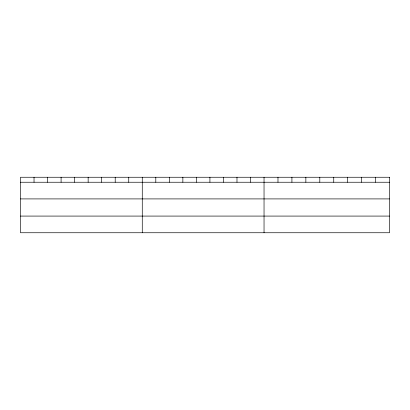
<?xml version="1.0" encoding="UTF-8"?>
<svg xmlns="http://www.w3.org/2000/svg" width="410" height="410" viewBox="0 0 410 410"><rect width="100%" height="100%" fill="white"/><g stroke="black" fill="none" stroke-linecap="round" stroke-linejoin="round"><path stroke-width="0.61" d="M20.5 182.24L389.5 182.24M20.5 198.911L389.5 198.911M20.5 216.08L389.5 216.08M375.56 177.253L375.56 182.24M361.62 177.253L361.62 182.24M347.68 177.253L347.68 182.24M333.74 177.253L333.74 182.24M319.8 177.253L319.8 182.24M305.86 177.253L305.86 182.24M291.92 177.253L291.92 182.24M277.98 177.253L277.98 182.24M264.04 177.253L264.04 232.747M250.51 177.253L250.51 182.24M236.98 177.253L236.98 182.24M223.45 177.253L223.45 182.24M209.92 177.253L209.92 182.24M196.39 177.253L196.39 182.24M182.86 177.253L182.86 182.24M169.33 177.253L169.33 182.24M155.8 177.253L155.8 182.24M142.27 177.253L142.27 232.747M128.74 177.253L128.74 182.24M115.21 177.253L115.21 182.24M101.68 177.253L101.68 182.24M88.15 177.253L88.15 182.24M74.62 177.253L74.62 182.24M61.09 177.253L61.09 182.24M47.56 177.253L47.56 182.24M34.03 177.253L34.03 182.24M389.5 177.253L20.5 177.253L20.5 232.747L389.5 232.747L389.5 177.253"/></g></svg>
